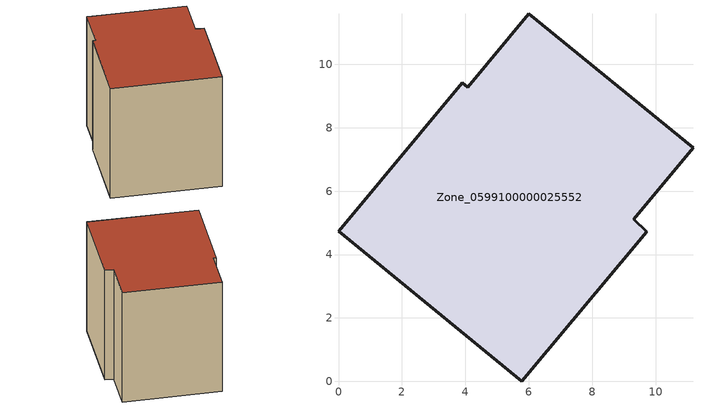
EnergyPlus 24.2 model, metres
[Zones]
Zone_0599100000025552
 floor ground (C_G): 4.07,9.28 6,11.6 11.18,7.36 9.31,5.12 9.72,4.72 5.78,0 0,4.73 3.91,9.42 z0
 wall outside (C_F): 5.78,0 9.72,4.72 9.31,5.12 11.18,7.36 6,11.6 4.07,9.28 3.91,9.42 0,4.73 5.78,0 z0:8.41
 roof outside (C_R): 6,11.6 4.07,9.28 3.91,9.42 0,4.73 5.78,0 9.72,4.72 9.31,5.12 11.18,7.36 z8.41
[BUILDING]
Pand.0599100000025552: North Axis=0; Terrain=City; Loads Convergence Tolerance Value=0.04; Temperature Convergence Tolerance Value=0.4; Solar Distribution=FullExterior; Maximum Number of Warmup Days=25; Minimum Number of Warmup Days=1
[Site:Location]
Rotterdam.The.Hague.AP_ZH_NLD Design_Conditions: Latitude=51.96; Longitude=4.45; Time Zone=1; Elevation=-4.5
[SITE:GROUNDTEMPERATURE:BUILDINGSURFACE]
18, 18, 18, 18, 18, 18, 18, 18, 18, 18, 18, 18
[MATERIAL] Thermal Absorptance=0.9; Solar Absorptance=0.7; Visible Absorptance=0.7
Name | Roughness | Thickness | Conductivity | Density | Specific Heat
G.TC.1946-1964 | MediumSmooth | 0.15 | 1 | 540 | 1210
F.TC.1946-1964 | Rough | 0.3 | 0.857143 | 1920 | 840
R.TC.1946-1964 | MediumRough | 0.2 | 0.235294 | 1500 | 1000
[CONSTRUCTION]
C_G: G.TC.1946-1964
C_F: F.TC.1946-1964
C_R: R.TC.1946-1964
[ZONE]
Zone_0599100000025552: Type=1; Multiplier=1; Ceiling Height=Autocalculate; Volume=Autocalculate; Floor Area=autocalculate; Part of Total Floor Area=Yes
[ZONEINFILTRATION:DESIGNFLOWRATE]
Infil_Zone_0599100000025552: Zone or ZoneList or Space or SpaceList=Zone_0599100000025552; Schedule=AlwaysOn; Design Flow Rate Calculation Method=Flow/Area; Flow Rate per Floor Area=0.003; Constant Term Coefficient=1; Temperature Term Coefficient=0; Velocity Term Coefficient=0; Velocity Squared Term Coefficient=0
[HVACTEMPLATE:ZONE:IDEALLOADSAIRSYSTEM]
Zone_0599100000025552: Maximum Heating Supply Air Temperature=50; Minimum Cooling Supply Air Temperature=13; Maximum Heating Supply Air Humidity Ratio=0.0156; Minimum Cooling Supply Air Humidity Ratio=0.0077; Heating Limit=NoLimit; Cooling Limit=NoLimit; Dehumidification Control Type=ConstantSensibleHeatRatio; Cooling Sensible Heat Ratio=0.7; Dehumidification Setpoint=60; Humidification Control Type=None; Humidification Setpoint=30; Outdoor Air Method=None; Outdoor Air Flow Rate per Person=0.00944; Outdoor Air Flow Rate per Zone Floor Area=0; Outdoor Air Flow Rate per Zone=0; Demand Controlled Ventilation Type=None; Outdoor Air Economizer Type=NoEconomizer; Heat Recovery Type=None; Sensible Heat Recovery Effectiveness=0.7; Latent Heat Recovery Effectiveness=0.65
[ZONECONTROL:THERMOSTAT]
ThermostatControl_Zone_0599100000025552: Zone or ZoneList=Zone_0599100000025552; Control Type Schedule=DualSetpointControlType; Control 1=Thermostat_Zone_0599100000025552; Temperature Difference Between Cutout And Setpoint=0
[THERMOSTATSETPOINT:DUALSETPOINT]
Thermostat_Zone_0599100000025552: Heating Setpoint Temperature Schedule=HeatingSetpoint_Zone_0599100000025552; Cooling Setpoint Temperature Schedule=CoolingSetpoint_Zone_0599100000025552
[SCHEDULE:COMPACT]
HeatingSetpoint_Zone_0599100000025552: Through: 12/31, For: AllDays, Until: 24:00, 21
CoolingSetpoint_Zone_0599100000025552: Through: 12/31, For: AllDays, Until: 24:00, 24
DualSetpointControlType: Through: 12/31, For: AllDays, Until: 24:00, 4
AlwaysOn: Through: 12/31, For: AllDays, Until: 24:00, 1
